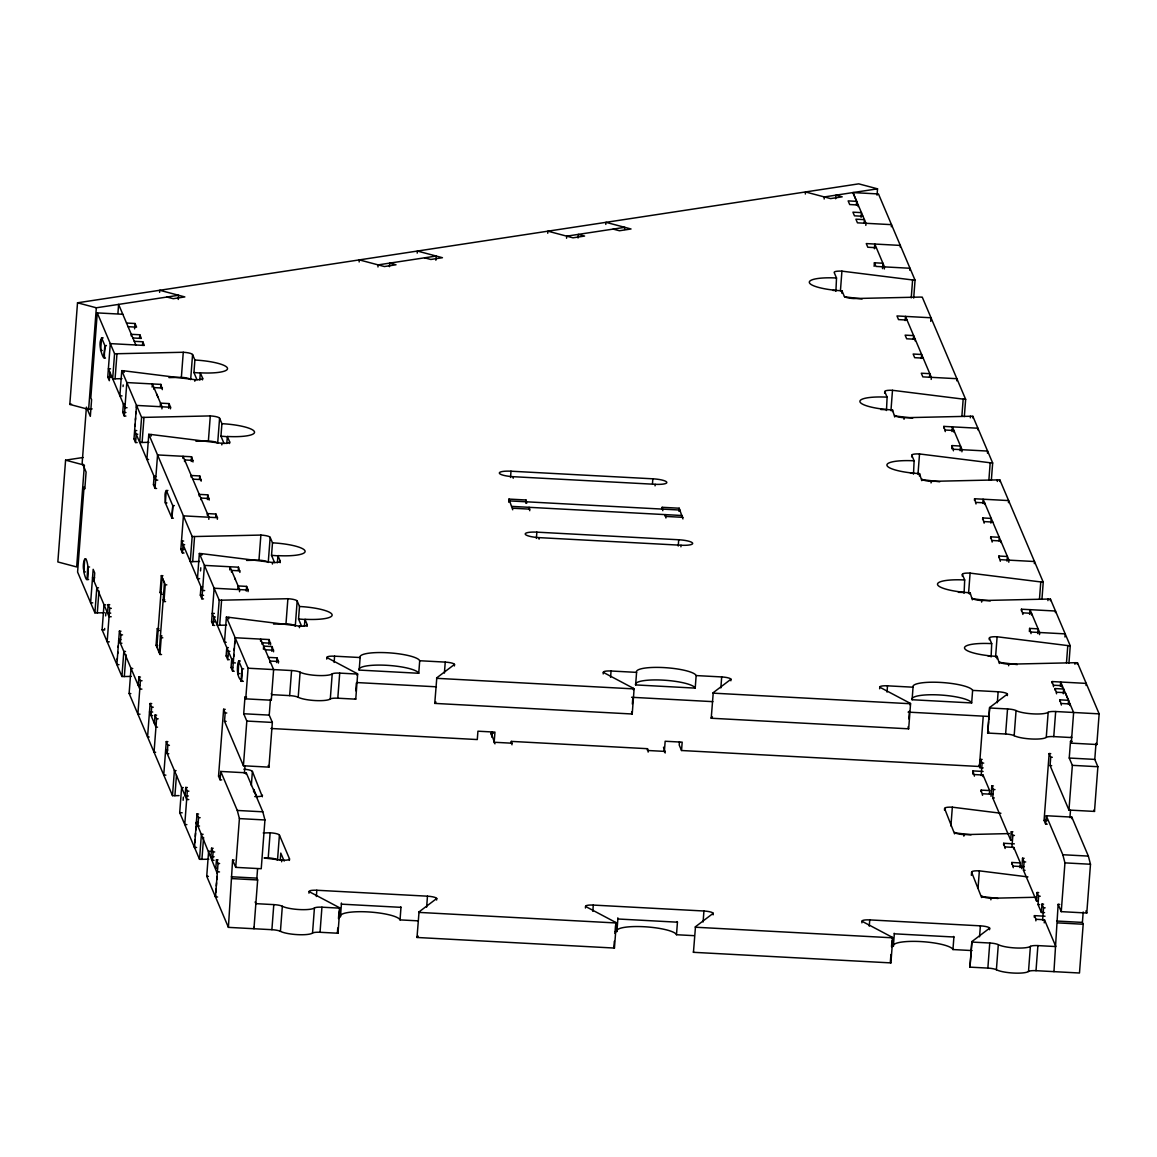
<?xml version="1.0" encoding="UTF-8"?>
<svg xmlns="http://www.w3.org/2000/svg" width="1157" height="1157" viewBox="0 0 1157 1157"><rect width="100%" height="100%" fill="white"/><g stroke="black" fill="none" stroke-linecap="round" stroke-linejoin="round"><path stroke-width="1.5" d="M65.587 460.153L57.85 561.955L76.666 566.944L84.389 465.143L65.587 460.153L83.116 457.478M92.126 408.884L88.626 409.419L69.81 404.415L77.519 302.801L858.725 183.847L877.527 188.837L877.049 195.186M88.626 409.419L96.335 307.791L178.583 295.266L178.265 299.446M122.801 314.27L97.26 312.896L90.825 397.806L91.591 399.642L90.333 416.361L86.413 407.134L82.176 462.858L86.095 472.085L84.823 488.818L84.056 486.981L77.591 572.05L94.903 612.834A8.576 1.779 4.3 0 0 97.304 612.892L104.217 612.733M86.327 559.409L84.736 559.323L83.781 571.862C88.25 589.839 88.554 571.645 87.975 566.93C85.141 546.249 80.628 571.789 85.387 571.948M100.63 350.412L101.585 337.873M87.758 566.467L87.021 579.483L88.612 579.556M109.944 372.337L109.308 380.696L107.76 377.052L110.291 343.615L144.336 345.437L142.788 341.778L134.27 341.315M94.079 581.335L94.715 572.975L93.167 569.316L90.622 602.768L92.748 602.869M94.903 612.834L96.812 587.756A8.576 1.779 4.3 0 0 98.49 587.814M97.26 312.896L114.572 353.68L112.663 378.758A8.576 1.779 4.3 0 0 115.064 378.816L121.977 378.657M117.927 313.359L118.607 304.392L135.832 344.974M97.304 612.892L98.967 590.952M115.064 378.816L116.973 353.738L183.269 352.263A8.576 1.779 4.3 0 1 192.568 354.548L194.897 360.029L193.942 372.568L196.994 379.771M131.233 676.382L124.32 676.541A8.576 1.779 4.3 0 1 121.919 676.483L102.105 629.813L104.014 604.721A8.576 1.779 4.3 0 1 105.721 604.851M194.897 360.029A29.995 6.204 4.3 0 1 227.394 368.027A29.995 6.204 4.3 0 1 200.32 372.829L202.649 378.31A8.576 1.779 4.3 0 1 194.911 379.684L124.247 370.862A8.576 1.779 4.3 0 0 121.774 370.645L119.865 395.737A8.576 1.779 4.3 0 1 122.035 395.911M104.694 628.439L104.578 630.015A8.576 1.779 4.3 0 0 102.105 629.813M105.649 615.9L105.88 612.776M123.047 386.539L123.177 384.963M124.117 372.424L124.247 370.862M109.741 604.706L108.151 604.619L107.514 612.979L110.71 613.152M125.896 416.086L124.291 415.999L122.743 412.355L123.38 403.995L124.97 404.068M108.151 604.619L109.698 608.278L107.167 641.716L109.293 641.831M124.291 415.999L126.836 382.562L121.774 370.645M131.175 335.877L131.305 334.315L139.809 334.763L141.356 338.423L132.853 337.974M134.617 328.877L135.022 323.497L126.518 323.034M139.534 338.35L139.809 334.763M120.993 631.216L119.402 631.129L116.871 664.566L118.997 664.682M137.148 442.596L135.543 442.509L133.995 438.85L136.526 405.413L126.836 382.562L160.881 384.399L162.313 389.62M134.95 426.311L135.109 424.229M135.427 420.049L135.586 417.952M135.904 413.772L136.049 411.69M136.367 407.51L136.526 405.413L170.571 407.25L170.455 408.811M142.513 345.365L142.788 341.778M119.402 631.129L120.95 634.788L120.314 643.147L121.919 643.234M135.543 442.509L136.179 434.15L137.784 434.237M121.919 676.483L123.828 651.405A8.576 1.779 4.3 0 0 125.506 651.463M136.526 405.413L141.588 417.33L139.679 442.408A8.576 1.779 4.3 0 0 142.094 442.466L148.993 442.307M124.32 676.541L125.983 654.602M142.094 442.466L143.989 417.388L210.299 415.913A8.576 1.779 4.3 0 1 219.584 418.198L221.913 423.679L220.958 436.218L224.01 443.42M152.131 387.074L152.362 383.936L162.067 406.787L161.908 408.884M179.046 795.611L174.909 795.698A8.576 1.779 4.3 0 1 172.494 795.64L129.121 693.462L131.03 668.37A8.576 1.779 4.3 0 1 132.737 668.5M221.913 423.679A29.995 6.204 4.3 0 1 254.41 431.677A29.995 6.204 4.3 0 1 227.336 436.478L229.665 441.96A8.576 1.779 4.3 0 1 221.927 443.333L151.263 434.511A8.576 1.779 4.3 0 0 148.79 434.309L146.896 459.387A8.576 1.779 4.3 0 1 148.602 459.503M159.608 292.359L159.767 290.277L184.845 296.93L173.232 298.694L166.97 297.031M153.794 389.157L153.91 387.595L162.428 388.043M151.148 436.073L151.263 434.511M140.46 677.076L138.869 676.99L138.233 685.349L139.823 685.436M156.6 488.456L155.009 488.37L153.462 484.711L154.098 476.351L155.689 476.438M160.635 387.523L160.881 384.399M160.273 406.266L160.505 403.128L169.023 403.591L170.571 407.25M138.869 676.99L140.416 680.649L137.885 714.086L140.011 714.202M155.009 488.37L157.554 454.932L191.585 456.755L193.017 461.976M168.662 408.291L169.023 403.591M151.712 703.586L150.121 703.499L147.575 736.937L149.181 737.023M161.532 654.529L159.941 654.443L156.065 645.302L157.323 628.584L158.928 628.67M162.443 594.264L160.852 594.177L160.071 592.355L161.344 575.636L162.949 575.723M150.121 703.499L151.668 707.144L151.032 715.503L152.637 715.59M156.846 647.067L162.125 577.401L164.453 582.882L159.174 652.548M156.629 715.156L155.038 715.069L154.402 723.429L155.993 723.515M159.941 654.443L161.213 637.724L160.433 635.887L162.023 635.974M165.552 601.582L163.961 601.495L165.22 584.777L161.344 575.636M192.568 354.548L190.659 379.626A8.576 1.779 4.3 0 0 181.374 377.341L183.269 352.263M155.038 715.069L156.585 718.728L154.04 752.166L155.645 752.252M182.922 458.389L183.081 456.292L208.94 517.237L208.795 519.319M184.513 461.527L184.628 459.951L193.147 460.414M167.881 741.666L166.29 741.579L163.744 775.016L165.87 775.132M184.021 553.046L182.43 552.959L180.882 549.3L183.413 515.863L148.79 434.309M194.795 381.246L194.911 379.684M166.29 741.579L167.837 745.238L167.201 753.597L168.792 753.684M182.43 552.959L183.066 544.6L184.657 544.687M191.238 461.455L191.585 456.755M191.107 477.06L191.223 475.498L199.742 475.946L201.173 481.167M199.785 379.872L200.32 372.829M202.533 379.872L202.649 378.31M172.494 795.64L174.403 770.562A8.576 1.779 4.3 0 0 176.081 770.62M217.342 519.262L217.458 517.685L183.413 515.863L192.163 536.486L190.269 561.564A8.576 1.779 4.3 0 0 192.669 561.622L199.568 561.478M174.909 795.698L176.457 775.32M192.669 561.622L194.564 536.544L260.875 535.069A8.576 1.779 4.3 0 1 270.16 537.354L272.488 542.835L271.533 555.374L274.585 562.577M199.496 479.085L199.742 475.946M199.134 495.948L199.25 494.386L207.754 494.834L209.186 500.07M200.682 499.607L200.797 498.045L209.316 498.493M208.824 859.203L201.925 859.347A8.576 1.779 4.3 0 1 199.525 859.289L179.711 812.619L181.606 787.541A8.576 1.779 4.3 0 1 183.312 787.657M272.488 542.835A29.995 6.204 4.3 0 1 304.985 550.833A29.995 6.204 4.3 0 1 277.926 555.635L280.254 561.116A8.576 1.779 4.3 0 1 272.517 562.49L201.839 553.668A8.576 1.779 4.3 0 0 199.366 553.465L197.471 578.543A8.576 1.779 4.3 0 1 199.64 578.717M219.584 418.198L217.675 443.276A8.576 1.779 4.3 0 0 208.39 440.991L210.299 415.913M183.124 800.282L183.356 797.144M200.537 570.907L200.768 567.769M201.723 555.23L201.839 553.668M207.407 499.535L207.754 494.834M187.347 787.527L185.742 787.44L185.12 795.799L188.302 795.973M203.487 598.907L201.897 598.82L200.335 595.161L200.971 586.801L202.576 586.888M207.277 515.14L207.392 513.578L215.911 514.041L217.458 517.685M185.742 787.44L187.304 791.084L184.758 824.536L186.884 824.637M201.897 598.82L204.427 565.383L199.366 553.465M215.665 517.165L215.911 514.041M221.811 444.895L221.927 443.333M196.589 847.488L194.463 847.387L194.578 845.81M195.056 839.548L194.824 842.672M195.533 833.271L195.302 836.41M196.01 827.009L195.764 830.133M194.463 847.387L196.994 813.935L198.599 814.022M214.739 625.402L213.148 625.315L211.586 621.671L214.132 588.233L204.427 565.383L238.472 567.205L239.904 572.426M196.994 813.935L198.556 817.594L197.919 825.953L199.51 826.04M213.148 625.315L213.785 616.956L215.376 617.043M226.801 443.536L227.336 436.478M229.549 443.521L229.665 441.96M199.525 859.289L201.419 834.211A8.576 1.779 4.3 0 0 203.097 834.269M248.046 591.617L248.177 590.056L214.132 588.233L219.194 600.136L217.285 625.214A8.576 1.779 4.3 0 0 219.685 625.272L226.598 625.127M201.925 859.347L203.589 837.408M219.685 625.272L221.594 600.194L287.891 598.719A8.576 1.779 4.3 0 1 297.175 601.004L299.504 606.485L298.549 619.024L301.615 626.226M229.722 569.88L229.968 566.742L239.658 589.593L239.499 591.69M308.977 893.19L309.093 891.613L339.319 907.623A8.576 1.779 4.3 0 1 339.883 908.158L337.989 933.236L320.041 932.282A8.576 1.779 4.3 0 0 312.535 933.063A17.138 3.543 4.3 0 1 297.523 934.639A17.138 3.543 4.3 0 1 280.428 931.342A8.576 1.779 4.3 0 0 271.895 929.693L228.406 927.364L206.727 876.268L208.622 851.19A8.576 1.779 4.3 0 1 210.328 851.321M299.504 606.485A29.995 6.204 4.3 0 1 332.016 614.483A29.995 6.204 4.3 0 1 304.942 619.284L307.27 624.766A8.576 1.779 4.3 0 1 299.533 626.139L228.855 617.317A8.576 1.779 4.3 0 0 226.396 617.115L224.487 642.193A8.576 1.779 4.3 0 1 226.194 642.323M231.4 571.963L231.516 570.401L240.02 570.864M228.739 618.879L228.855 617.317M213.148 848.298L211.557 848.226L210.921 856.585L214.103 856.744M229.288 659.678L227.698 659.606L226.136 655.947L226.772 647.587L228.377 647.674M221.696 779.89L220.09 779.804L218.543 776.145L223.619 709.27L225.21 709.357M211.557 848.226L213.105 851.87L212.469 860.229L214.059 860.316M227.698 659.606L228.334 651.246L229.925 651.319M220.09 779.804L220.727 771.444L246.267 772.818L262.813 811.809L264.939 819.966L261.236 868.733L235.71 867.36L232.6 860.041L234.206 860.128M270.434 699.45L269.234 715.113L272.343 722.431L268.945 767.134L243.418 765.775L224.53 721.288L225.167 712.929L223.619 709.27M238.241 570.343L238.472 567.205M218.066 859.882L216.46 859.796L215.824 868.155L217.429 868.242M234.206 671.262L232.615 671.176L231.053 667.517L231.689 659.157L233.295 659.244M237.865 589.072L238.111 585.934L246.615 586.397L248.177 590.056M217.603 897.008L215.477 896.892L215.592 895.33M216.07 889.053L215.838 892.192M216.547 882.791L216.316 885.915M217.024 876.514L216.793 879.653M215.477 896.892L218.022 863.455L216.46 859.796M232.615 671.176L235.146 637.738L226.396 617.115M235.377 662.932L233.237 662.816L233.396 660.734M233.714 656.554L233.873 654.457M234.191 650.277L234.35 648.18M234.669 644.001L234.828 641.918M238.168 674.401L238.718 660.936C236.722 666.273 236.288 678.581 242.695 681.415M246.267 591.097L246.615 586.397M241.958 668.558L241.003 681.097L243.129 681.213M228.406 927.364L232.6 860.041M243.418 765.775L246.817 721.057L243.708 713.753L244.98 697.035L246.571 697.121M260.527 641.195L260.672 639.112L273.616 669.57L271.288 700.231L245.747 698.857L248.075 668.211L235.146 637.738L269.191 639.561L270.622 644.782M235.71 867.36L239.412 818.592L237.286 810.45L220.727 771.444M270.16 537.354L268.25 562.432A8.576 1.779 4.3 0 0 258.966 560.147L260.875 535.069M244.387 773.339L244.951 766.021M246.137 774.38L246.267 772.818M251.329 785.531L252.4 771.43A8.576 1.779 4.3 0 0 243.881 769.188M262.104 644.333L262.234 642.757L270.738 643.22M263.42 649.251L263.651 646.112L272.17 646.575L273.602 651.796M253.6 791.807L253.773 789.45L257.172 797.448M272.401 564.052L272.517 562.49M268.829 644.261L269.191 639.561M269.87 662.614L269.986 661.037L278.504 661.5L278.389 663.062M277.391 562.692L277.926 555.635M271.808 651.275L272.17 646.575M262.364 796.768L252.4 771.43M280.124 562.692L280.254 561.116M254.063 927.162L253.947 928.724L257.649 879.971L256.868 878.134L257.577 868.733M276.595 662.542L276.942 657.841L268.352 657.378M270.131 832.794A8.576 1.779 4.3 0 1 279.416 835.079L277.506 860.157A8.576 1.779 4.3 0 0 268.222 857.872L270.131 832.794L263.218 832.953M297.175 601.004L295.281 626.082A8.576 1.779 4.3 0 0 285.981 623.797L287.891 598.719M271.895 929.693L273.79 904.615L255.842 903.646L255.133 901.968M326.737 659.114L326.867 657.538L357.079 673.548A8.562 1.779 4.3 0 1 357.658 674.083L355.749 699.161L337.801 698.206A8.576 1.779 4.3 0 0 330.295 698.987A17.138 3.543 4.3 0 1 315.283 700.563A17.138 3.543 4.3 0 1 298.202 697.266A8.576 1.779 4.3 0 0 289.655 695.617L291.564 670.539L248.075 668.211M280.254 860.157L280.789 853.099L284.188 861.097M281.643 861.777L281.773 860.215A8.576 1.779 4.3 0 0 289.496 858.841L279.416 835.079M299.417 627.701L299.533 626.139M280.428 931.342L282.337 906.264A8.576 1.779 4.3 0 0 273.79 904.615M298.202 697.266L300.097 672.188A8.576 1.779 4.3 0 0 291.564 670.539M304.407 626.342L304.942 619.284M289.38 860.418L289.496 858.841M307.14 626.342L307.27 624.766M359.147 261.974L359.306 259.891L384.399 266.544L396.012 264.779L389.735 263.116L389.461 266.689M312.535 933.063L314.429 907.985A8.576 1.779 4.3 0 1 321.935 907.189L339.883 908.158M330.295 698.987L332.204 673.909A8.576 1.779 4.3 0 1 339.71 673.114L357.658 674.083M316.353 896.516L316.83 890.254L427.468 896.183A8.576 1.779 4.3 0 1 436.753 898.468L436.637 900.03M334.127 662.44L334.59 656.178L360.131 657.538A29.995 6.204 4.3 0 1 387.205 652.736A29.995 6.204 4.3 0 1 419.702 660.734L445.243 662.108A8.576 1.779 4.3 0 1 454.527 664.393L454.397 665.955M320.041 932.282L321.935 907.189M337.801 698.206L339.71 673.114M377.963 266.963L378.122 264.881L436.175 256.044L435.856 260.224M337.772 927.986L337.41 932.701A8.576 1.779 4.3 0 1 337.989 933.236M338.48 918.586L339.073 910.747M339.189 909.185L339.319 907.623M355.763 690.787L356.37 682.948M356.963 675.11L357.079 673.548M338.871 916.604L340.462 916.691L341.416 904.152A29.995 6.204 4.3 0 1 341.416 903.024M419.702 660.734L418.747 673.273L359.176 670.077L360.131 657.538M417.214 253.137L417.373 251.04L442.451 257.707L430.838 259.472L424.576 257.809M417.59 920.827L400.033 919.887L400.987 907.348A29.995 6.204 4.3 0 0 400.626 906.77M585.428 908.014L585.558 906.452L615.77 922.447A8.576 1.779 4.3 0 1 616.348 922.982L614.439 948.06L416.997 937.474L419.036 911.89L436.753 898.468M603.202 673.938L603.318 672.376L633.53 688.372A8.576 1.779 4.3 0 1 634.108 688.907L632.214 713.999L434.757 703.398L436.796 677.814L454.527 664.393M426.644 907.16L427.468 896.183M444.404 673.085L445.243 662.108M510.526 477.479L511.004 471.203L652.837 478.81A12.857 2.661 4.3 0 1 666.779 482.238A12.857 2.661 4.3 0 1 655.166 484.306L513.318 476.698A12.857 2.661 4.3 0 1 499.39 473.271A12.857 2.661 4.3 0 1 511.004 471.203M491.089 734.724L491.204 733.162L493.33 733.278M508.733 502.225L508.964 499.086L525.987 499.998L526.652 503.396M491.812 737.183L492.217 731.904M513.202 478.26L513.318 476.698M494.14 742.678L494.95 732.121L477.928 731.195L477.291 739.554L270.926 728.491M494.965 743.864L491.204 733.162M512.725 509.789L508.964 499.086M525.755 503.136L525.987 499.998M547.738 233.266L547.897 231.169L572.99 237.821L584.589 236.057L578.326 234.394L578.052 237.98M511.206 742.953L511.336 741.391L647.501 748.695L648.166 752.093M528.98 508.878L529.096 507.316L529.747 510.714M511.987 744.79L511.336 741.391M536.385 538.41L536.862 532.148L678.711 539.755A12.857 2.661 4.3 0 1 692.638 543.183A12.857 2.661 4.3 0 1 681.039 545.236L539.191 537.629A12.857 2.661 4.3 0 1 525.264 534.201A12.857 2.661 4.3 0 1 536.862 532.148M539.075 539.191L539.191 537.629M566.554 238.255L566.713 236.158L624.766 227.322L624.606 229.419M605.791 224.415L605.95 222.332L631.042 228.985L619.429 230.749L613.152 229.086M592.818 911.34L593.281 905.078L703.933 911.007A8.576 1.779 4.3 0 1 713.218 913.292L713.088 914.869M610.578 677.279L611.055 671.002L636.581 672.376A29.995 6.204 4.3 0 1 663.655 667.575A29.995 6.204 4.3 0 1 696.152 675.572L721.693 676.932A8.576 1.779 4.3 0 1 730.978 679.217L730.862 680.793M614.338 941.248L613.861 947.525A8.576 1.779 4.3 0 1 614.439 948.06M614.931 933.424L615.524 925.586M615.654 924.009L615.77 922.447M631.751 711.888L631.635 713.45A8.576 1.779 4.3 0 1 632.214 713.999M632.344 704.049L632.821 697.772M633.414 689.934L633.53 688.372M615.322 931.443L616.912 931.53L617.867 918.991A29.995 6.204 4.3 0 1 617.867 917.848M696.152 675.572L695.212 688.111L635.627 684.915L636.581 672.376M652.49 483.525L652.837 478.81M655.05 485.868L655.166 484.306M662.05 508.878L662.166 507.301L679.188 508.212L682.948 518.929M662.816 510.7L662.166 507.301M647.385 750.257L647.501 748.695M665.145 516.181L665.261 514.619L665.926 518.018M678.942 511.351L679.188 508.212M678.233 546.017L678.711 539.755M664.349 751.804L665.159 741.247L682.182 742.158L681.545 750.517L979.415 766.498L983.19 716.863M665.188 753.005L663.511 747.205M680.923 546.798L681.039 545.236M679.477 741.695L679.217 745.036L681.545 750.517M694.041 935.666L676.498 934.726L677.438 922.187A29.995 6.204 4.3 0 0 677.076 921.594M861.893 922.852L862.008 921.276L892.221 937.271A8.576 1.779 4.3 0 1 892.799 937.821L890.904 962.899L693.448 952.312L695.487 926.728L713.218 913.292M879.653 688.777L879.768 687.2L909.995 703.196A8.576 1.779 4.3 0 1 910.573 703.745L908.664 728.823L711.222 718.237L713.247 692.653L730.978 679.217M703.094 921.984L703.933 911.007M720.854 687.909L721.693 676.932M805.344 194.043L805.503 191.946L830.581 198.599L842.195 196.835L835.933 195.171L835.658 198.758M824.16 199.033L824.319 196.936L877.527 188.837M835.904 291.333L836.511 277.998L834.183 272.517A8.576 1.779 4.3 0 1 841.92 271.143L912.598 279.965A8.576 1.779 4.3 0 0 915.057 280.168L913.697 298.087M840.43 290.855L841.92 271.143M841.761 293.14L841.949 290.797A29.995 6.204 4.3 0 1 809.437 282.8A29.995 6.204 4.3 0 1 836.511 277.998M856.382 204.934L856.657 201.347L852.926 192.583L878.467 193.957L915.057 280.168M858.089 206.568L858.205 205.006L849.701 204.543L848.139 200.899L856.657 201.347M861.083 217.328L861.43 212.628L852.926 212.165L854.473 215.824L862.992 216.287M864.134 223.214L864.409 219.628L855.905 219.179L857.453 222.838L891.497 224.66L891.338 226.743M865.812 225.384L865.971 223.287L852.926 192.583M874.417 248.741L874.779 244.04L884.469 266.891L884.31 268.974M874.142 266.356L874.403 262.784L882.921 263.232L882.516 268.612M884.642 393.235L884.772 391.673A8.576 1.779 4.3 0 1 892.495 390.299L963.174 399.122A8.576 1.779 4.3 0 0 965.647 399.339L964.331 416.578M886.479 410.504L887.101 397.155L884.772 391.673M900.189 246.976L900.305 245.414L866.26 243.577L867.808 247.236L876.326 247.699M890.948 410.677L892.495 390.299M892.409 411.53L892.524 409.954A29.995 6.204 4.3 0 1 860.027 401.956A29.995 6.204 4.3 0 1 887.101 397.155M894.737 417.012L892.524 409.954M905.164 320.576L905.483 316.396L931.356 377.341L931.197 379.424M909.85 270.348L910.009 268.265L875.965 266.428L874.403 262.784M911.239 297.884L912.598 279.965M904.022 419.297L904.138 417.72A8.576 1.779 4.3 0 1 894.853 415.435M913.365 339.175L913.64 335.602L905.121 335.14L906.683 338.799L915.187 339.247L915.071 340.823M869.269 926.178L869.746 919.902L980.384 925.846A8.576 1.779 4.3 0 1 989.669 928.131L989.553 929.693M887.029 692.103L887.506 685.826L913.047 687.2A29.995 6.204 4.3 0 1 940.106 682.399A29.995 6.204 4.3 0 1 972.618 690.396L998.144 691.77A8.576 1.779 4.3 0 1 1007.429 694.055L1007.313 695.617M911.673 456.899L911.788 455.323A8.576 1.779 4.3 0 1 919.526 453.949L990.19 462.771A8.576 1.779 4.3 0 0 992.663 462.988L991.347 480.227M921.362 358.41L921.652 354.49L913.148 354.028L914.695 357.687L923.214 358.149M913.495 474.153L914.117 460.804L911.788 455.323M917.978 474.327L919.526 453.949M930.749 321.357L931.023 317.77L896.979 315.948L898.526 319.607L907.045 320.055M919.367 475.961L919.54 473.603A29.995 6.204 4.3 0 1 887.043 465.606A29.995 6.204 4.3 0 1 914.117 460.804M921.753 480.661L919.54 473.603M929.534 377.269L929.809 373.682L921.29 373.219L922.838 376.878L956.882 378.701L956.723 380.798M890.919 954.511L890.326 962.349A8.576 1.779 4.3 0 1 890.904 962.899M891.512 946.686L891.989 940.41M892.105 938.848L892.221 937.271M908.202 726.712L908.086 728.274A8.576 1.779 4.3 0 1 908.664 728.823M908.795 718.873L909.402 711.034M909.865 704.772L909.995 703.196M891.772 946.267L893.378 946.354L894.318 933.815A29.995 6.204 4.3 0 1 894.202 933.251M972.618 690.396L971.663 702.935L912.092 699.739L913.047 687.2M931.038 482.946L931.154 481.37A8.576 1.779 4.3 0 1 921.869 479.085M943.736 427.96L943.866 426.398L977.896 428.22L977.781 429.782M945.298 431.619L943.866 426.398M952.009 431.547L952.37 426.846L962.074 449.697L961.915 451.794M951.777 448.728L952.009 445.59L960.512 446.038L960.165 450.753M953.802 432.067L953.918 430.505L945.414 430.042M953.44 450.811L952.009 445.59M961.872 416.361L963.174 399.122M970.318 417.822L970.448 416.245A8.576 1.779 4.3 0 1 972.849 416.303L992.663 462.988M972.733 417.865L972.849 416.303M944.488 810.131L944.604 808.555A8.576 1.779 4.3 0 1 952.341 807.181L1000.921 813.255M962.248 576.056L962.364 574.479A8.576 1.779 4.3 0 1 970.101 573.12L1040.779 581.942A8.576 1.779 4.3 0 0 1043.238 582.145L1041.936 599.384M964.085 593.31L964.692 579.975L962.364 574.479M974.454 500.316L974.57 498.754L1008.615 500.576L1008.456 502.673M950.909 825.997L952.341 807.181M968.554 593.483L970.101 573.12M976.016 503.975L974.57 498.754M970 594.336L970.13 592.76A29.995 6.204 4.3 0 1 937.618 584.762A29.995 6.204 4.3 0 1 964.692 579.975M954.568 833.893L944.604 808.555M972.328 599.818L970.13 592.76M982.77 503.396L983.088 499.217L1008.947 560.147L1008.788 562.23M987.442 453.154L987.601 451.071L953.556 449.249M982.611 519.522L982.727 517.946L991.231 518.408L990.884 523.109M984.52 504.438L984.636 502.861L976.132 502.413M984.159 523.166L982.727 517.946M972.097 950.577L952.949 949.55L953.903 937.011A29.995 6.204 4.3 0 0 953.542 936.432M988.888 480.025L990.19 462.771M963.853 836.178L963.969 834.616A8.576 1.779 4.3 0 1 954.684 832.331M981.613 602.103L981.743 600.541A8.576 1.779 4.3 0 1 972.458 598.256M972.748 774.047L972.979 770.909L983.088 771.459M990.623 538.41L990.739 536.834L999.258 537.296L998.983 540.883M974.411 776.145L972.979 770.909M992.171 542.069L990.739 536.834M997.348 481.471L997.464 479.895A8.576 1.779 4.3 0 1 999.865 479.953L1043.238 582.145M999.749 481.514L999.865 479.953M971.374 875.343L971.62 872.204A8.576 1.779 4.3 0 1 979.357 870.845L1027.937 876.905M989.264 639.705L989.38 638.129A8.576 1.779 4.3 0 1 997.117 636.769L1067.795 645.592A8.576 1.779 4.3 0 0 1070.254 645.794L1068.952 663.033M983.132 767.886L979.936 767.713L980.572 759.354L982.163 759.44M981.165 775.552L982.119 763.013L980.572 759.354M991.101 656.959L991.708 643.625L989.38 638.129M981.006 791.677L981.122 790.115L989.64 790.564L989.394 793.702M998.766 557.602L998.896 556.04L1007.4 556.488L1007.038 561.188M982.929 776.593L983.045 775.031L974.527 774.568M1000.689 542.517L1000.805 540.955L992.301 540.493M982.553 795.336L981.122 790.115M1000.328 561.261L998.896 556.04M1083.198 911.962L1082.402 922.418L1083.183 924.241L1079.481 973.008L1036.007 970.68A8.576 1.779 4.3 0 0 1028.501 971.475A17.138 3.543 4.3 0 1 1013.474 973.051A17.138 3.543 4.3 0 1 996.394 969.74A8.576 1.779 4.3 0 0 987.861 968.091L969.913 967.136L971.808 942.058A8.576 1.779 4.3 0 1 971.938 941.552L989.669 928.131M1071.266 736.503L1071.715 737.573L1053.767 736.604A8.576 1.779 4.3 0 0 1046.261 737.399A17.138 3.543 4.3 0 1 1031.249 738.976A17.138 3.543 4.3 0 1 1014.168 735.678A8.576 1.779 4.3 0 0 1005.621 734.015L987.673 733.061L989.582 707.983A8.547 1.764 4.3 0 1 989.712 707.477L1007.429 694.055M971.938 941.552L970.043 966.63A8.576 1.779 4.3 0 0 969.913 967.136M987.673 733.061A8.547 1.764 4.3 0 1 987.803 732.555L988.642 721.578M988.758 720.016L989.712 707.477M978.041 888.084L979.357 870.845M995.57 657.147L997.117 636.769M996.958 658.767L997.146 656.409A29.995 6.204 4.3 0 1 964.634 648.426A29.995 6.204 4.3 0 1 991.708 643.625M981.584 897.543L971.62 872.204M999.344 663.467L997.146 656.409M979.545 936.808L980.384 925.846M997.32 702.733L998.144 691.77M991.028 796.305L991.824 785.863L993.415 785.95M1012.245 840.156L1010.654 840.083L992.735 797.882L993.371 789.522L991.824 785.863M990.869 899.828L990.999 898.266A8.576 1.779 4.3 0 1 981.7 895.981M1008.644 665.752L1008.759 664.19A8.576 1.779 4.3 0 1 999.474 661.905M987.861 968.091L989.756 943.013L971.808 942.058M1005.621 734.015L1007.53 708.937L989.582 707.983M1003.582 844.841L1003.697 843.279L1014.327 843.843M1021.342 610.766L1021.457 609.204L1055.502 611.026L1055.386 612.588M1005.129 848.5L1003.697 843.279M1022.889 614.425L1021.457 609.204M996.394 969.74L998.303 944.662A8.576 1.779 4.3 0 0 989.756 943.013M1014.168 735.678L1016.063 710.586A8.576 1.779 4.3 0 0 1007.53 708.937M1010.654 840.083L1011.29 831.724L1012.881 831.796M1011.97 846.866L1012.838 835.368L1011.29 831.724M1029.614 614.367L1029.976 609.652L1039.666 632.503L1039.507 634.6M1034.329 563.604L1034.488 561.521L1000.443 559.684M1011.724 864.033L1011.84 862.471L1020.358 862.934L1019.997 867.634M1029.368 631.534L1029.6 628.396L1038.118 628.858L1037.757 633.559M1013.633 848.963L1013.763 847.387L1005.245 846.938M1031.408 614.888L1031.523 613.311L1023.005 612.863M1013.272 867.692L1011.84 862.471M1031.046 633.617L1029.6 628.396M1039.463 599.181L1040.779 581.942M1021.747 868.676L1022.542 858.219L1024.133 858.306M1038.046 900.941L1036.455 900.855L1023.453 870.238L1024.09 861.878L1022.542 858.219M1047.924 600.628L1048.04 599.066A8.576 1.779 4.3 0 1 1050.44 599.109L1070.254 645.794M1050.325 600.685L1050.44 599.109M1028.501 971.475L1030.395 946.383A8.576 1.779 4.3 0 1 1037.901 945.602L1055.849 946.556L1044.467 919.757L1035.963 919.294L1034.416 915.635L1045.046 916.214M1046.261 737.399L1048.17 712.307A8.576 1.779 4.3 0 1 1055.676 711.526L1099.15 713.855L1096.822 744.515L1071.295 743.141L1070.514 741.319L1072.105 741.406M1034.286 917.212L1034.416 915.635M1052.06 683.136L1052.176 681.56L1086.221 683.397L1086.061 685.479M1036.455 900.855L1037.091 892.495L1038.682 892.582M1035.848 920.856L1035.963 919.294M1053.608 686.781L1052.176 681.56M1047.23 824.174L1045.639 824.088L1044.077 820.429L1049.153 753.554L1050.758 753.641M1044.554 912.613L1041.372 912.439L1038.003 904.514L1038.639 896.154L1037.091 892.495M1055.025 690.136L1055.155 688.574L1063.659 689.022L1063.297 693.737M1045.639 824.088L1046.275 815.728L1071.801 817.102L1088.361 856.093L1090.487 864.25L1086.785 913.018L1061.244 911.644L1058.149 904.326L1059.74 904.412M1095.968 743.734L1094.782 759.397L1097.877 766.715L1094.493 811.419L1068.952 810.059L1050.079 765.572L1050.715 757.213L1049.153 753.554M1056.587 693.795L1055.155 688.574M1036.007 970.68L1037.901 945.602M1053.767 736.604L1055.676 711.526M1041.372 912.439L1042.009 904.08L1043.6 904.167M1042.602 920.278L1043.556 907.739L1042.009 904.08M1060.362 686.202L1060.68 682.023L1073.624 712.495L1071.295 743.141M1059.812 701.417L1059.928 699.84L1068.533 700.303L1068.258 703.89M1064.961 637.015L1065.207 633.877L1031.162 632.055M1044.236 922.881L1044.467 919.757M1062.112 687.244L1062.242 685.682L1053.723 685.219M1061.374 705.061L1059.928 699.84M1066.479 662.831L1067.795 645.592M1069.878 705.524L1069.994 703.962L1061.49 703.499M1074.94 664.277L1075.055 662.715A8.576 1.779 4.3 0 1 1077.456 662.759L1099.15 713.855M1053.955 971.649L1058.149 904.326M1068.952 810.059L1072.351 765.341L1069.242 758.037L1070.514 741.319M1077.341 664.335L1077.456 662.759M1061.244 911.644L1064.946 862.876L1062.82 854.734L1046.275 815.728M1069.936 817.623L1070.485 810.305M1071.686 818.664L1071.801 817.102M117.219 659.866L117.334 658.304M117.696 653.604L117.812 652.027M118.173 647.327L118.289 645.765M118.65 641.065L118.766 639.488L120.892 639.604M196.242 823.871L196.372 822.294L198.498 822.41M217.256 873.376L196.372 822.294M436.001 702.053L434.887 702.892A8.576 1.779 4.3 0 0 434.757 703.398M418.241 936.129L417.127 936.968A8.576 1.779 4.3 0 0 416.997 937.474M712.452 716.892L711.353 717.73A8.576 1.779 4.3 0 0 711.222 718.237M987.803 732.555L988.917 731.716M241.206 681.43L241.799 678.928A7.723 0.81 -86.9 0 0 242.218 673.229L242.102 668.92L238.718 660.936L240.323 661.023M69.81 404.415L71.56 404.155M168.936 377.616L181.374 377.341M904.138 417.72L970.448 416.245M195.952 441.265L208.39 440.991M931.154 481.37L997.464 479.895M246.542 560.422L258.966 560.147M981.743 600.541L1048.04 599.066M273.558 624.071L285.981 623.797M1008.759 664.19L1075.055 662.715M963.969 834.616L1009.555 833.59M268.222 857.872L264.085 857.973L281.773 860.215M990.999 898.266L1036.571 897.239M128.065 326.693L136.584 327.156L135.022 323.497M101.556 337.786L104.824 345.48L103.87 358.019C100.977 354.317 97.246 339.088 103.147 337.873M106.386 345.48C104.781 344.092 103.306 360.203 105.461 358.106M100.601 350.325L102.221 350.499M110.522 368.808L108.396 368.693L124.927 407.64L127.053 407.756M107.76 377.052L111.159 377.225M122.743 412.355L125.939 412.514M136.757 430.606L134.631 430.491L155.645 480.01L157.771 480.126M133.995 438.85L135.586 438.937M192.785 479.143L201.289 479.605M984.274 521.605L992.793 522.067M509.745 500.909L679.954 510.049M153.462 484.711L155.052 484.797M512.074 506.404L682.283 515.53M512.855 508.227L529.877 509.138M666.042 516.441L683.064 517.353M167.895 490.409C163.296 490.337 165.61 499.332 165.35 502.861L171.988 518.235L172.856 505.913L166.29 490.322L165.35 502.861L166.941 502.948M174.36 505.638L172.769 505.551L171.815 518.09L173.405 518.177M183.645 541.057L181.504 540.941L202.533 590.46L204.659 590.576M180.882 549.3L184.064 549.474M87.975 566.93L89.566 567.017M94.657 577.791L92.531 577.676L109.062 616.638L111.188 616.753M165.22 584.777L166.825 584.863M160.071 592.355L161.676 592.442M200.335 595.161L203.531 595.334M164.771 599.745L163.18 599.659L163.961 601.495M214.349 613.427L212.223 613.311L233.237 662.816M109.698 608.278L111.303 608.365M211.586 621.671L214.783 621.844M159.695 630.493L158.104 630.406L157.323 628.584M120.95 634.788L122.555 634.875M161.213 637.724L162.804 637.811M265.127 649.771L273.717 650.234M1056.703 692.233L1065.293 692.681L1068.533 700.303M156.065 645.302L157.656 645.389M226.136 655.947L227.741 656.033M634.108 688.907L436.666 678.32A8.576 1.779 4.3 0 1 436.796 677.814M910.573 703.745L713.117 693.144A8.576 1.779 4.3 0 1 713.247 692.653M231.053 667.517L232.658 667.603M242.044 668.789L243.65 668.876M237.764 673.475L239.904 673.591M356.891 682.558L436.42 686.81M631.621 697.281L712.871 701.648M908.086 712.119L989.336 716.472M140.416 680.649L142.022 680.735M289.655 695.617L271.707 694.648L271.259 693.593M141.906 689.124L139.78 689.008L118.766 639.488M151.668 707.144L153.259 707.231M243.708 713.753L269.234 715.113M1069.242 758.037L1094.782 759.397M225.167 712.929L226.772 713.016M1050.715 757.213L1052.306 757.3M152.681 712.032L149.484 711.859L155.949 727.088L157.54 727.175M246.817 721.057L272.343 722.431M1072.351 765.341L1097.877 766.715M224.53 721.288L226.136 721.375M1050.079 765.572L1051.67 765.659M156.585 718.728L158.176 718.815M982.119 763.013L983.725 763.099M495.08 742.302L512.103 743.213M648.282 750.517L665.304 751.428M167.837 745.238L169.428 745.325M993.371 789.522L994.977 789.609M167.779 750.054L165.653 749.938L186.667 799.444L188.793 799.559M982.683 793.76L993.313 794.338M992.735 797.882L994.34 797.968M218.543 776.145L220.134 776.231M1044.077 820.429L1047.273 820.602M187.304 791.084L188.895 791.171M1012.838 835.368L1014.429 835.455M237.286 810.45L262.813 811.809M1062.82 854.734L1088.361 856.093M239.412 818.592L264.939 819.966M1064.946 862.876L1090.487 864.25M198.556 817.594L200.147 817.681M1024.09 861.878L1025.681 861.965M1013.387 866.13L1024.032 866.694M1023.453 870.238L1025.059 870.324M213.105 851.87L214.696 851.957M1038.639 896.154L1040.23 896.241M1038.003 904.514L1039.608 904.6M218.022 863.455L219.613 863.541M1043.556 907.739L1045.147 907.826M217.386 871.814L219.512 871.93M231.342 876.76L256.868 878.134M1056.876 921.044L1082.402 922.418M232.109 878.597L257.649 879.971M1057.657 922.881L1083.183 924.241M341.416 904.152L400.987 907.348M617.867 918.991L677.438 922.187M894.318 933.815L953.903 937.011M616.348 922.982L418.892 912.396A8.576 1.779 4.3 0 1 419.036 911.89M892.799 937.821L695.357 927.22A8.576 1.779 4.3 0 1 695.487 926.728M844.436 296.77L862.11 298.983M895.012 415.927L912.685 418.14M922.028 479.591L939.701 481.789M972.618 598.748L990.276 600.946M999.634 662.397L1017.307 664.595M954.843 832.823L971.041 834.833M981.874 896.473L998.057 898.497M77.519 302.801L96.335 307.791M157.815 396.793L156.614 393.93M234.813 578.167L235.421 579.599M238.718 660.936L239.109 661.862M965.647 399.339L922.259 297.147A8.576 1.779 4.3 0 0 919.858 297.089L853.562 298.564A8.576 1.779 4.3 0 1 844.277 296.279L841.949 290.797M1096.243 743.141L1096.822 744.515M1093.915 810.059L1094.493 811.419M1085.902 910.949L1086.785 913.018M978.88 765.24L979.936 767.713M983.045 775.031L989.64 790.564M1013.763 847.387L1020.358 862.934M276.942 657.841L278.504 661.5M270.94 699.435L271.288 700.231M244.98 697.035L245.747 698.857M268.222 765.428L268.945 767.134M326.867 657.538A8.576 1.779 4.3 0 1 334.59 656.178M355.17 698.626A8.562 1.779 4.3 0 1 355.749 699.161M603.318 672.376A8.576 1.779 4.3 0 1 611.055 671.002M879.768 687.2A8.576 1.779 4.3 0 1 887.506 685.826M1048.17 712.307A17.138 3.543 4.3 0 1 1033.143 713.883A17.138 3.543 4.3 0 1 1016.063 710.586M332.204 673.909A17.138 3.543 4.3 0 1 317.192 675.486A17.138 3.543 4.3 0 1 300.097 672.188M912.092 699.739A29.995 6.204 4.3 0 1 939.166 694.938A29.995 6.204 4.3 0 1 971.663 702.935M359.176 670.077A29.995 6.204 4.3 0 1 386.25 665.275A29.995 6.204 4.3 0 1 418.747 673.273M635.627 684.915A29.995 6.204 4.3 0 1 662.701 680.114A29.995 6.204 4.3 0 1 695.212 688.111M194.564 536.544A8.576 1.779 4.3 0 1 192.163 536.486M221.594 600.194A8.576 1.779 4.3 0 1 219.194 600.136M988.092 656.048A29.995 6.204 4.3 0 1 990.754 656.164M958.372 592.326A29.995 6.204 4.3 0 1 963.738 592.514M298.549 619.024A29.995 6.204 4.3 0 1 304.016 619.429M271.533 555.374A29.995 6.204 4.3 0 1 277 555.779M116.973 353.738A8.576 1.779 4.3 0 1 114.572 353.68M143.989 417.388A8.576 1.779 4.3 0 1 141.588 417.33M910.501 473.227A29.995 6.204 4.3 0 1 913.162 473.343M880.766 409.52A29.995 6.204 4.3 0 1 886.146 409.694M220.958 436.218A29.995 6.204 4.3 0 1 226.425 436.623M193.942 372.568A29.995 6.204 4.3 0 1 199.409 372.973M832.895 290.421A29.995 6.204 4.3 0 1 835.556 290.537M206.727 876.268A8.576 1.779 4.3 0 1 208.434 876.399M179.711 812.619A8.576 1.779 4.3 0 1 182.17 812.821M262.48 795.192A8.576 1.779 4.3 0 1 254.742 796.566M309.093 891.613A8.576 1.779 4.3 0 1 316.83 890.254M340.462 916.691A29.995 6.204 4.3 0 1 367.536 911.89A29.995 6.204 4.3 0 1 400.033 919.887M585.558 906.452A8.576 1.779 4.3 0 1 593.281 905.078M616.912 931.53A29.995 6.204 4.3 0 1 643.986 926.728A29.995 6.204 4.3 0 1 676.498 934.726M693.448 952.312A8.576 1.779 4.3 0 1 693.578 951.806M862.008 921.276A8.576 1.779 4.3 0 1 869.746 919.902M893.378 946.354A29.995 6.204 4.3 0 1 920.451 941.552A29.995 6.204 4.3 0 1 952.949 949.55M1030.395 946.383A17.138 3.543 4.3 0 1 1015.383 947.959A17.138 3.543 4.3 0 1 998.303 944.662M314.429 907.985A17.138 3.543 4.3 0 1 299.417 909.561A17.138 3.543 4.3 0 1 282.337 906.264M129.121 693.462A8.576 1.779 4.3 0 1 130.828 693.578"/></g></svg>
